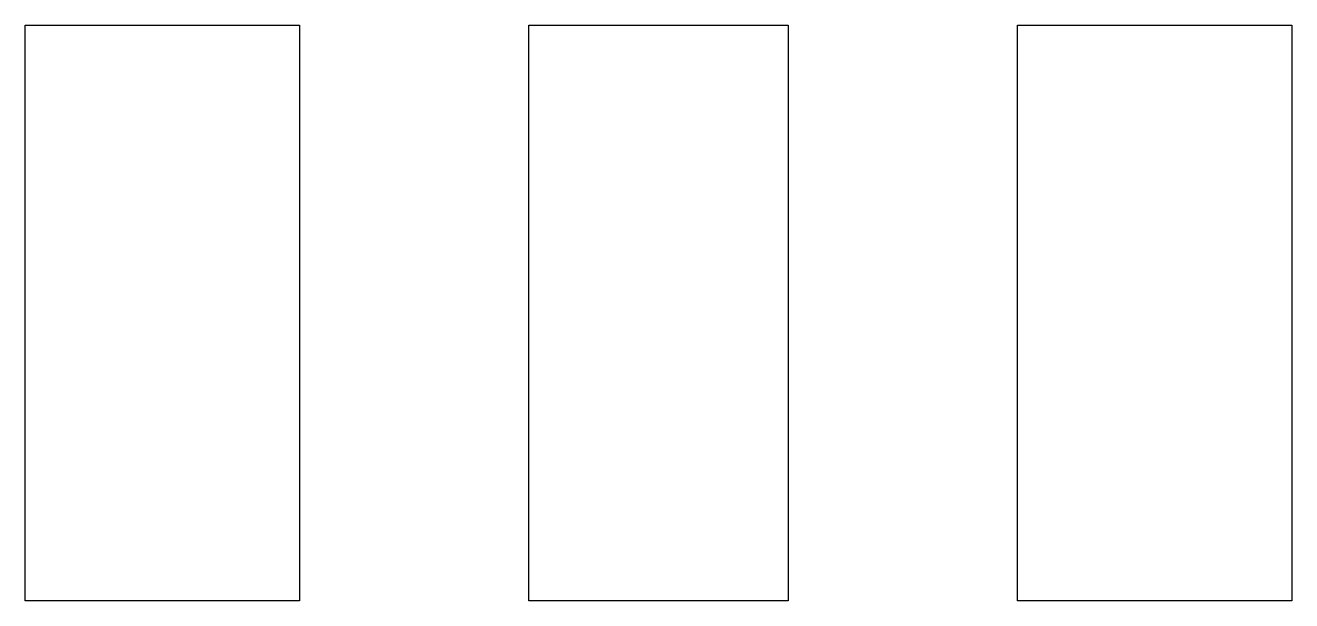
# Model space of a CAD drawing. Extents: x 1.3 to 12.4, y 0.5 to 5.6.
import ezdxf

# ---------------------------------------------------------------- set-up
doc = ezdxf.new("R2010")
doc.units = 0
doc.header["$MEASUREMENT"] = 0
doc.layers.add('BLACK', color=7, linetype='CONTINUOUS')

msp = doc.modelspace()

# ---------------------------------------------------------------- linework, layer by layer
at = {"layer": 'Black'}
for p, q in [((1.268, 0.5025), (1.268, 5.5825)), ((1.268, 5.5825), (3.688, 5.5825)), ((3.688, 5.5825), (3.688, 0.5025)), ((5.713, 0.5025), (5.713, 5.5825)), ((5.713, 5.5825), (8.003, 5.5825)), ((8.003, 5.5825), (8.003, 0.5025)), ((10.028, 0.5025), (10.028, 5.5825)), ((10.028, 5.5825), (12.448, 5.5825)), ((12.448, 5.5825), (12.448, 0.5025)), ((3.688, 0.5025), (1.268, 0.5025)), ((8.003, 0.5025), (5.713, 0.5025)), ((12.448, 0.5025), (10.028, 0.5025))]:
    msp.add_line(p, q, dxfattribs=at)

doc.saveas('drawing.dxf')
